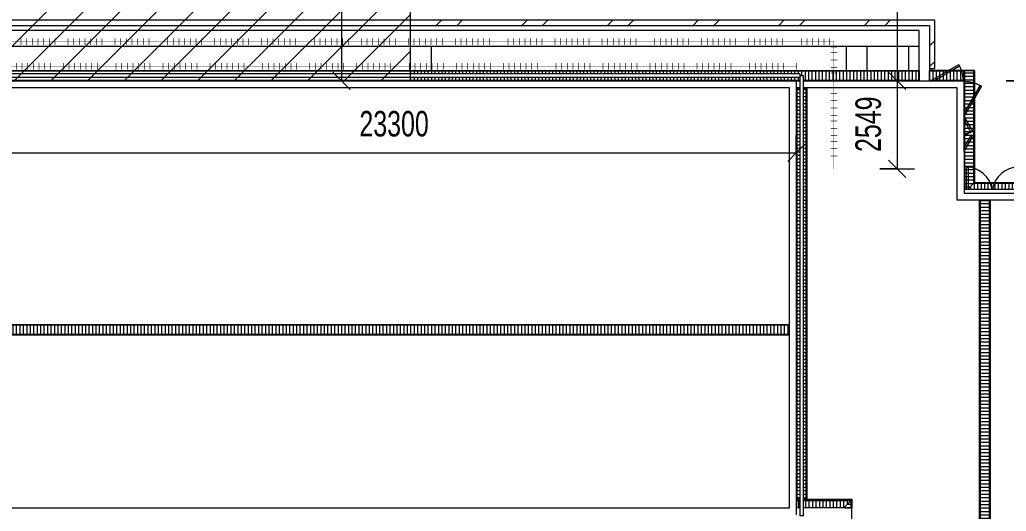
# Model space of a CAD drawing. Header units: millimetres. Extents: x 15878 to 679837, y -72324 to 391440.
# Drawn here: x 411786 to 440305, y 39707 to 53922 of the extents above; entities that cross this region are included whole.
import ezdxf

# ---------------------------------------------------------------- set-up
doc = ezdxf.new("R2010")
doc.units = ezdxf.units.MM
doc.linetypes.add('Dot 2mm', pattern=[2, 0, -2])
doc.linetypes.add('Hidden', pattern=[7.14375, 4.7625, -2.38125])
for name, color, linetype, lineweight in [('A-ANNO-DIMS', 211, 'Continuous', 5), ('A-ANNO-DIMS-500', 211, 'Continuous', 5), ('A-CLNG', 13, 'Continuous', 5), ('A-CLNG-PATT', 13, 'Continuous', 5), ('A-DETL', 90, 'Continuous', 5), ('A-DETL-GENF', 92, 'Continuous', 5), ('A-DETL-THIN', 151, 'Continuous', 5), ('A-DOOR', 31, 'Continuous', 5), ('A-FLOR', 192, 'Continuous', 5), ('A-GENM', 13, 'Continuous', 5), ('A-GLAZ-CWMG', 51, 'Continuous', 5), ('A-WALL', 113, 'Continuous', 5), ('Q-CASE', 31, 'Continuous', 5), ('Q-CASE-HDLN', 31, 'Hidden', 5), ('S-BEAM', 12, 'Continuous', 5)]:
    doc.layers.add(name, color=color, linetype=linetype, lineweight=lineweight)
doc.styles.add('Arial', font='arial.ttf', dxfattribs={"width": 0.7, "height": 737.649701})
doc.dimstyles.new('Linear_-_1_5mm_Arial', dxfattribs={"dimscale": 304.8, "dimtxt": 750, "dimasz": 1.64042, "dimexe": 1.64042, "dimexo": 0.0625, "dimgap": 0.82021, "dimtad": 1, "dimdec": 0, "dimzin": 0, "dimdsep": 46, "dimtxsty": 'Arial', "dimblk1": 'OBLIQUE', "dimblk2": 'OBLIQUE', "dimsah": 1, "dimcen": 0.09, "dimadec": 0, "dimazin": 0, "dimtfac": 1, "dimtdec": 4, "dimtix": 1, "dimtmove": 0, "dimatfit": 3, "dimfxl": 1.64042, "dimfxlon": 1, "dimtvp": 1, "dimtolj": 1, "dimtzin": 0, "dimarcsym": 2})
doc.dimstyles.new('Linear_-_1_5mm_Arial_1', dxfattribs={"dimscale": 304.8, "dimtxt": 750, "dimasz": 1.64042, "dimexe": 1.64042, "dimexo": 0.0625, "dimgap": 0.82021, "dimtad": 1, "dimdec": 0, "dimzin": 0, "dimdsep": 46, "dimtxsty": 'Arial', "dimblk1": 'OBLIQUE', "dimblk2": 'OBLIQUE', "dimsah": 1, "dimcen": 0.09, "dimadec": 0, "dimazin": 0, "dimtfac": 1, "dimtdec": 4, "dimtix": 1, "dimtmove": 0, "dimatfit": 3, "dimfxl": 1.64042, "dimfxlon": 1, "dimtvp": 1, "dimtolj": 1, "dimtzin": 0, "dimarcsym": 2})
doc.dimstyles.new('Linear_-_1_5mm_Arial_2', dxfattribs={"dimscale": 304.8, "dimtxt": 750, "dimasz": 1.64042, "dimexe": 1.64042, "dimexo": 0.0625, "dimgap": 0.82021, "dimtad": 1, "dimdec": 0, "dimzin": 0, "dimdsep": 46, "dimtxsty": 'Arial', "dimblk1": 'OBLIQUE', "dimblk2": 'OBLIQUE', "dimsah": 1, "dimcen": 0.09, "dimadec": 0, "dimazin": 0, "dimtfac": 1, "dimtdec": 4, "dimtix": 1, "dimtmove": 2, "dimatfit": 3, "dimfxl": 1.64042, "dimfxlon": 1, "dimtvp": 1, "dimtolj": 1, "dimtzin": 0, "dimarcsym": 2})
doc.dimstyles.new('Linear_-_1_5mm_Arial_4', dxfattribs={"dimscale": 304.8, "dimtxt": 750, "dimasz": 1.64042, "dimexe": 1.64042, "dimexo": 0.0625, "dimgap": 0.82021, "dimtad": 1, "dimdec": 0, "dimzin": 0, "dimdsep": 46, "dimtxsty": 'Arial', "dimblk1": 'OBLIQUE', "dimblk2": 'OBLIQUE', "dimsah": 1, "dimcen": 0.09, "dimadec": 0, "dimazin": 0, "dimtfac": 1, "dimtdec": 4, "dimtix": 1, "dimtmove": 0, "dimatfit": 3, "dimfxl": 1.64042, "dimfxlon": 1, "dimtvp": 1, "dimtolj": 1, "dimtzin": 0, "dimarcsym": 2})
pattern_1 = [(270, (347796.43, 609.6), (100, 6e-15), [])]
pattern_2 = [(90, (347811.43, 0), (-100, 6e-15), [])]

# ---------------------------------------------------------------- blocks, each defined once
blk = doc.blocks.new('DLN-Surface Channel-S1 - 300x150 _WD_-10711974-E_V_A_ Plan')
at = {"layer": 'Q-CASE'}
h = blk.add_hatch(dxfattribs=at)
h.set_pattern_fill('FP_3658', color=256, style=0, pattern_type=2)
h.set_pattern_definition(pattern_1)
h.paths.add_polyline_path([(529, -135), (11440, -135), (11440, 135), (-11440, 135), (-11440, -135), (-6515, -135)], flags=0)
for p, q in [((-11440, 150), (-11450, 150)), ((-11440, 150), (-11440, -150)), ((-11440, 140), (-11440, 150)), ((-11440, 150), (11440, 150)), ((-11440, 140), (11440, 140)), ((-11440, -135), (-11440, 135)), ((11440, 135), (-11440, 135)), ((11440, -150), (11440, 150)), ((11450, 150), (11440, 150)), ((11440, 150), (11440, 140)), ((11440, 135), (11440, -135)), ((-11450, -150), (-11440, -150)), ((-11440, -135), (11440, -135)), ((-11440, -150), (-11440, -140)), ((11440, -140), (-11440, -140)), ((-11440, -150), (11440, -150)), ((11440, -140), (11440, -150)), ((11440, -150), (11450, -150))]:
    blk.add_line(p, q, dxfattribs=at)
blk = doc.blocks.new('DLN-Surface Channel-S1 - 300x150 _WD_-10461004-E_V_A_ Plan')
at = {"layer": 'Q-CASE'}
h = blk.add_hatch(dxfattribs=at)
h.set_pattern_fill('FP_3658', color=256, style=0, pattern_type=2)
h.set_pattern_definition(pattern_1)
h.paths.add_polyline_path([(-20414, -135), (-6425, -135), (-6425, 135), (-20414, 135)], flags=0)
h.paths.add_polyline_path([(20414, -135), (20414, 135), (5725, 135), (5725, 53), (16980, 48), (16980, -45), (5725, -45), (5725, -135), (16980, -135), (16985, 4), (17078, 4), (17078, -135), (19842, -135)], flags=0)
for p, q in [((-6425, 150), (5725, 150)), ((-6425, 140), (5725, 140)), ((5725, 135), (-6425, 135)), ((5725, 150), (20414, 150)), ((5725, 140), (20414, 140)), ((20414, 135), (5725, 135)), ((20414, -150), (20414, 150)), ((20424, 150), (20414, 150)), ((20414, 150), (20414, 140)), ((20414, 135), (20414, -135)), ((20424, 150), (20424, -150)), ((-6425, -135), (5725, -135)), ((5725, -140), (-6425, -140)), ((5725, -135), (16980, -135)), ((16980, -140), (5725, -140)), ((17078, -135), (20414, -135)), ((20414, -140), (17078, -140)), ((20414, -140), (20414, -150))]:
    blk.add_line(p, q, dxfattribs=at)
blk = doc.blocks.new('DLN-Surface Channel-L1 - 275x200 _WD_-12676935-E_V_A_ Plan')
at = {"layer": 'Q-CASE'}
h = blk.add_hatch(dxfattribs=at)
h.set_pattern_fill('FP_3656', color=256, style=0, pattern_type=2)
h.set_pattern_definition([(270, (347811.43, 0), (-100, -6e-15), [])])
h.paths.add_polyline_path([(50, 50), (260, 260), (-1122, 260), (-1122, 50), (25, 50)], flags=0)
h.paths.add_polyline_path([(-1220, 50), (-1220, 260), (-1315, 260), (-1315, 50)], flags=0)
h = blk.add_hatch(dxfattribs=at)
h.set_pattern_fill('FP_3660', color=256, style=0, pattern_type=2)
h.set_pattern_definition([(0, (347796.43, -85), (0, -100), [])])
h.paths.add_polyline_path([(50, 50), (260, 50), (260, 260), (75, 75)], flags=0)
for p, q in [((-1315, 275), (-1325, 275)), ((-1315, 275), (-1315, 50)), ((-1315, 265), (-1315, 275)), ((-1315, 275), (-1220, 275)), ((-1315, 265), (-1220, 265)), ((-1220, 260), (-1315, 260)), ((-1315, 260), (-1315, 50)), ((-1122, 275), (275, 275)), ((-1122, 265), (265, 265)), ((260, 260), (-1122, 260)), ((50, 50), (260, 260)), ((260, 260), (50, 50)), ((260, 50), (260, 260)), ((265, 265), (265, 50)), ((275, 50), (275, 275))]:
    blk.add_line(p, q, dxfattribs=at)
blk = doc.blocks.new('DLN-Surface Channel-S1 - 300x200 _WD_-18251588-E_V_A_ Plan')
at = {"layer": 'Q-CASE'}
h = blk.add_hatch(dxfattribs=at)
h.set_pattern_fill('FP_3658', color=256, style=0, pattern_type=2)
h.set_pattern_definition(pattern_1)
h.paths.add_polyline_path([(5940, -45), (-5940, -45), (-5940, -135), (5940, -135)], flags=0)
h.paths.add_polyline_path([(5940, 53), (5940, 135), (-5940, 135), (-5940, 53), (5647, 53)], flags=0)
for p, q in [((-5940, 150), (-5950, 150)), ((-5940, 150), (-5940, 53)), ((-5940, 140), (-5940, 150)), ((-5940, 150), (5940, 150)), ((-5940, 140), (5940, 140)), ((-5940, 53), (-5940, 135)), ((5940, 135), (-5940, 135)), ((5940, 53), (5940, 150)), ((5950, 150), (5940, 150)), ((5940, 150), (5940, 140)), ((5940, 135), (5940, 53)), ((5950, 150), (5950, 53)), ((-5940, -45), (-5940, -150)), ((-5940, -135), (-5940, -45)), ((-5940, -135), (5940, -135)), ((-5940, -150), (-5940, -140)), ((5940, -140), (-5940, -140)), ((5940, -150), (5940, -45)), ((5940, -45), (5940, -135)), ((5940, -140), (5940, -150)), ((5950, -45), (5950, -150))]:
    blk.add_line(p, q, dxfattribs=at)
blk = doc.blocks.new('DLN-Surface Channel-S1 - 300x150 _WD_-15637421-E_V_A_ Plan')
at = {"layer": 'Q-CASE'}
h = blk.add_hatch(dxfattribs=at)
h.set_pattern_fill('FP_3658', color=256, style=0, pattern_type=2)
h.set_pattern_definition(pattern_1)
h.paths.add_polyline_path([(21565, -135), (21565, 135), (-21565, 135), (-21565, -135), (20546, -135)], flags=0)
for p, q in [((-21565, 150), (-21565, -150)), ((-21565, 140), (-21565, 150)), ((-21565, 140), (21565, 140)), ((-21565, -135), (-21565, 135)), ((21565, 135), (-21565, 135)), ((-21565, -135), (21565, -135)), ((-21565, -150), (-21565, -140)), ((21565, -140), (-21565, -140))]:
    blk.add_line(p, q, dxfattribs=at)
blk = doc.blocks.new('CISC HS Pipe Shapes - HA 98x4_8-12447837-E_V_A_ Plan')
at = {"layer": 'S-BEAM'}
for p, q in [((423, 49), (-11727, 49)), ((-11727, -49), (-11727, 49)), ((11678, 49), (423, 49)), ((11678, 49), (11678, -49)), ((-11727, -49), (423, -49)), ((423, -49), (11678, -49))]:
    blk.add_line(p, q, dxfattribs=at)
blk = doc.blocks.new('DLN-Surface Channel-L1 - 300x200 _WD_-15403782-E_V_A_ Plan')
at = {"layer": 'Q-CASE'}
h = blk.add_hatch(dxfattribs=at)
h.set_pattern_fill('FP_3654', color=256, style=0, pattern_type=2)
h.set_pattern_definition(pattern_2)
h.paths.add_polyline_path([(-27150, -15), (-28140, -15), (-28140, -285), (-27150, -285), (-27150, -147)], flags=0)
for p, q in [((-28150, -300), (-28150, -5)), ((-28140, -5), (-28140, -300)), ((-27150, -10), (-28140, -10)), ((-27150, -15), (-28140, -15)), ((-28140, -15), (-28140, -285)), ((-28140, -285), (-27150, -285)), ((-28150, -300), (-28140, -300)), ((-28140, -300), (-28140, -290)), ((-27150, -290), (-28140, -290)), ((-27150, -300), (-28140, -300))]:
    blk.add_line(p, q, dxfattribs=at)
blk = doc.blocks.new('DLN-Surface Channel-L1 - 300x200 _WD_-15571712-E_V_A_ Plan')
at = {"layer": 'Q-CASE'}
h = blk.add_hatch(dxfattribs=at)
h.set_pattern_fill('FP_3655', color=256, style=0, pattern_type=2)
h.set_pattern_definition([(0, (347796.43, 85), (0, 100), [])])
h.paths.add_polyline_path([(285, 1815), (285, 1840), (240, 1840), (240, 1815), (15, 1815), (15, -15), (190, -190), (190, 1325), (285, 1325), (285, 1339)], flags=0)
h = blk.add_hatch(dxfattribs=at)
h.set_pattern_fill('FP_3654', color=256, style=0, pattern_type=2)
h.set_pattern_definition(pattern_2)
h.paths.add_polyline_path([(190, -190), (15, -15), (-3237, -18), (-3237, -285), (190, -285)], flags=0)
for p, q in [((0, 0), (0, 1815)), ((10, -10), (10, 1815)), ((15, 1815), (15, -15)), ((240, 1850), (300, 1850)), ((285, 1840), (240, 1840)), ((300, 1840), (240, 1840)), ((285, 1325), (285, 1840)), ((300, 1840), (290, 1840)), ((290, 1840), (290, 1325)), ((-3247, -300), (-3247, 0)), ((-3237, 0), (-3247, 0)), ((-3237, 0), (-3237, -300)), ((-3237, -10), (-3237, 0)), ((-3237, 0), (0, 0)), ((10, -10), (-3237, -10)), ((15, -15), (-3237, -15)), ((-3237, -15), (-3237, -285)), ((-3237, -285), (190, -285)), ((190, -190), (15, -15)), ((15, -15), (190, -190)), ((-3247, -300), (-3237, -300)), ((-3237, -300), (-3237, -290)), ((190, -290), (-3237, -290)), ((-2955, -300), (-3237, -300))]:
    blk.add_line(p, q, dxfattribs=at)
blk = doc.blocks.new('Generic Models 8 - Generic Models 8-8882002-E_V_A_ Plan')
at = {"layer": 'A-GENM'}
for p, q in [((87839, 39807), (88039, 39807)), ((88039, 39807), (88039, 34332))]:
    blk.add_line(p, q, dxfattribs=at)
blk = doc.blocks.new('CISC HS Pipe Shapes - HA 98x4_8-12447809-E_V_A_ Plan')
at = {"layer": 'S-BEAM'}
for p, q in [((6367, 49), (-6367, 49)), ((-6367, -49), (-6367, 49)), ((6367, 49), (6367, -49)), ((-6367, -49), (6367, -49))]:
    blk.add_line(p, q, dxfattribs=at)
blk = doc.blocks.new('Walls 19 - Walls 19-14348567-E_V_A_ Plan')
at = {"layer": 'A-WALL'}
for p, q in [((75289, 52457), (75289, 53157)), ((75889, 52457), (75889, 53157)), ((87889, 52457), (87889, 53157)), ((88489, 52457), (88489, 53157)), ((89689, 52457), (89689, 53157))]:
    blk.add_line(p, q, dxfattribs=at)
blk = doc.blocks.new('Sprinkler Inlet - Sprinkler Inlet-18220011-E_V_A_ Plan')
at = {"layer": 'Q-CASE'}
for p, q in [((-468, 75), (349, 546)), ((-359, 80), (371, 502)), ((505, 80), (-475, 80)), ((505, -1970), (505, 80)), ((505, -863), (965, -67)), ((505, -963), (1008, -92)), ((505, -976), (740, -1383)), ((505, -1076), (697, -1408)), ((505, -1858), (697, -1526)), ((505, -1958), (740, -1551))]:
    blk.add_line(p, q, dxfattribs=at)
at = {"layer": 'Q-CASE-HDLN'}
for centre, radius, start, end in [((-468, 75), 943, 360, 30), ((495, -950), 1000, 59.131, 89.7135), ((506, -1028), 425, 269.1305, 303.3759), ((506, -1906), 425, 56.6241, 90.8695)]:
    blk.add_arc(centre, radius, start, end, dxfattribs=at)
blk = doc.blocks.new('DLN-Double Door__X03_ - _M15_1500 x 2450 _WH_-16954916-E_V_A_ Plan')
at = {"layer": 'A-DOOR'}
for p, q in [((-750, -185), (-750, -825)), ((-700, -825), (-700, -185)), ((700, -825), (700, -185)), ((750, -185), (750, -825)), ((-750, -825), (-700, -825)), ((750, -825), (700, -825))]:
    blk.add_line(p, q, dxfattribs=at)
for centre, start, end in [((-750, -75), 270, 351.459), ((750, -75), 188.541, 270)]:
    blk.add_arc(centre, 750, start, end, dxfattribs=at)
blk = doc.blocks.new('Rectangular Mullion - DLN_40 x 120mm _WD_-18172351-E_V_A_ Plan')
at = {"layer": 'A-GLAZ-CWMG'}
for p, q in [((91297, 48907), (91297, 49018)), ((91297, 49018), (92914, 49018)), ((92914, 49018), (92914, 48908))]:
    blk.add_line(p, q, dxfattribs=at)
blk = doc.blocks.new('DIMBLOCK70-E_V_A_ Plan')
at = {"layer": 'A-ANNO-DIMS-500'}
for p, q in [((410936, 50577), (410936, 49577)), ((410936, 50077), (410936, 50577)), ((434236, 50577), (434236, 49577)), ((434236, 50077), (434236, 50577)), ((410936, 50077), (411186, 50327)), ((434236, 50077), (434486, 50327)), ((410936, 50077), (410686, 49827)), ((410936, 50077), (434236, 50077)), ((434236, 50077), (433986, 49827))]:
    blk.add_line(p, q, dxfattribs=at)
at = {"layer": 'A-ANNO-DIMS-500', "color": 0, "insert": (421605, 51284), "char_height": 737.6, "width": 2353.85, "attachment_point": 1, "line_spacing_factor": 0.938532, "style": 'Arial'}
blk.add_mtext('23300', dxfattribs=at)
blk = doc.blocks.new('_Oblique')
at = {"color": 0, "linetype": 'ByBlock', "lineweight": -2}
blk.add_line((-0.5, -0.5), (0.5, 0.5), dxfattribs=at)
blk = doc.blocks.new('DIMBLOCK78-E_V_A_ Plan')
at = {"layer": 'A-ANNO-DIMS-500'}
for p, q in [((421084, 57157), (420834, 57407)), ((421584, 57157), (420584, 57157)), ((421084, 57157), (421084, 52157)), ((421084, 57157), (421334, 56907)), ((421084, 57157), (421584, 57157)), ((421084, 52157), (420834, 52407)), ((421584, 52157), (420584, 52157)), ((421084, 52157), (421334, 51907)), ((421084, 52157), (421584, 52157))]:
    blk.add_line(p, q, dxfattribs=at)
at = {"layer": 'A-ANNO-DIMS-500', "color": 0, "insert": (419877, 55319), "char_height": 737.6, "width": 1883.08, "attachment_point": 1, "rotation": 90, "line_spacing_factor": 0.938532, "style": 'Arial'}
blk.add_mtext('5000', dxfattribs=at)
blk = doc.blocks.new('DIMBLOCK87-E_V_A_ Plan')
at = {"layer": 'A-ANNO-DIMS-500'}
for p, q in [((440806, 62157), (440556, 62407)), ((441306, 62157), (440306, 62157)), ((440806, 62157), (440806, 52157)), ((440806, 62157), (441056, 61907)), ((440806, 62157), (441306, 62157)), ((440806, 52157), (440556, 52407)), ((440306, 52157), (441306, 52157)), ((440806, 52157), (440306, 52157)), ((440806, 52157), (441056, 51907))]:
    blk.add_line(p, q, dxfattribs=at)
at = {"layer": 'A-ANNO-DIMS-500', "color": 0, "insert": (439220, 56177), "char_height": 737.6, "width": 2353.85, "attachment_point": 1, "rotation": 90, "line_spacing_factor": 0.938532, "style": 'Arial'}
blk.add_mtext('10000', dxfattribs=at)
blk = doc.blocks.new('DIMBLOCK98-E_V_A_ Plan')
at = {"layer": 'A-ANNO-DIMS-500'}
for p, q in [((436651, 59609), (437651, 59609)), ((437151, 59609), (436651, 59609)), ((437151, 59609), (436901, 59859)), ((437151, 59609), (437151, 52157)), ((437151, 59609), (437401, 59359)), ((437151, 52157), (436901, 52407)), ((437651, 52157), (436651, 52157)), ((437151, 52157), (437401, 51907)), ((437151, 52157), (437651, 52157))]:
    blk.add_line(p, q, dxfattribs=at)
at = {"layer": 'A-ANNO-DIMS-500', "color": 0, "insert": (435944, 55099), "char_height": 737.6, "width": 1883.08, "attachment_point": 1, "rotation": 90, "line_spacing_factor": 0.938532, "style": 'Arial'}
blk.add_mtext('7451', dxfattribs=at)
blk = doc.blocks.new('DIMBLOCK99-E_V_A_ Plan')
at = {"layer": 'A-ANNO-DIMS-500'}
for p, q in [((437151, 52157), (436901, 52407)), ((437651, 52157), (436651, 52157)), ((437151, 52157), (437151, 49608)), ((437151, 52157), (437401, 51907)), ((437151, 52157), (437651, 52157)), ((437151, 49608), (436901, 49858)), ((436651, 49608), (437651, 49608)), ((437151, 49608), (436651, 49608)), ((437151, 49608), (437401, 49358))]:
    blk.add_line(p, q, dxfattribs=at)
at = {"layer": 'A-ANNO-DIMS-500', "color": 0, "insert": (435944, 50098), "char_height": 737.6, "width": 1883.08, "attachment_point": 1, "rotation": 90, "line_spacing_factor": 0.938532, "style": 'Arial'}
blk.add_mtext('2549', dxfattribs=at)

msp = doc.modelspace()

# ---------------------------------------------------------------- hatches: boundary and pattern name
at = {"layer": 'A-CLNG-PATT'}
h = msp.add_hatch(dxfattribs=at)
h.set_pattern_fill('FP_3664', color=256, style=0, pattern_type=2)
h.set_pattern_definition([(45, (347796.4, 0), (-1237.437, 1237.437), []), (45, (347796.4, 1875), (-1237.437, 1237.437), [])])
h.paths.add_polyline_path([(438085.7, 52507.5), (438235.7, 52507.5), (438235.7, 53907.5), (423085.7, 53907.5), (423085.7, 53757.5), (438085.7, 53757.5), (438085.7, 52716.3)], flags=0)
h.paths.add_polyline_path([(396635.7, 52507.5), (396635.7, 53757.5), (410935.7, 53757.5), (410935.7, 53907.5), (396485.7, 53907.5), (396485.7, 52507.5)], flags=0)
at = {"layer": 'A-DETL-GENF'}
h = msp.add_hatch(dxfattribs=at)
h.set_pattern_fill('FP_3712', color=254, style=0, pattern_type=2)
h.set_pattern_definition([(45, (347796.4, 0), (-530.33, 530.33), [])])
h.paths.add_polyline_path([(418272.1, 52157.5), (423085.7, 52157.5), (423085.7, 57157.5), (410935.7, 57157.5), (410935.7, 52157.5), (417831.8, 52157.5)], flags=0)

# ---------------------------------------------------------------- linework, layer by layer
at = {"layer": 'A-CLNG'}
for p, q in [((438235.7, 53907.5), (396485.7, 53907.5)), ((438235.7, 52507.5), (438235.7, 53907.5)), ((438085.7, 52507.5), (438235.7, 52507.5))]:
    msp.add_line(p, q, dxfattribs=at)
at = {"layer": 'A-DETL', "linetype": 'Dot 2mm', "lineweight": 100}
for p, q in [((410085.7, 53297.5), (435320.7, 53297.5)), ((435320.7, 53297.5), (435320.7, 49608.5)), ((410935.7, 52577.5), (434251, 52577.5))]:
    msp.add_line(p, q, dxfattribs=at)
at = {"layer": 'A-DETL-THIN'}
for p, q in [((423085.7, 52157.5), (423085.7, 57157.5)), ((410935.7, 52157.5), (423085.7, 52157.5))]:
    msp.add_line(p, q, dxfattribs=at)
at = {"layer": 'A-FLOR'}
for p, q in [((396935.7, 53157.5), (437785.7, 53157.5)), ((439385.7, 52457.5), (438085.7, 52457.5)), ((439385.7, 49207.7), (439385.7, 52457.5)), ((434535.7, 51957.5), (434535.7, 40057.5)), ((441200.4, 49207.7), (439385.7, 49207.7)), ((439535.7, 23740.5), (439535.7, 48707.7)), ((439835.7, 48707.7), (439835.7, 23740.5)), ((411135.7, 45107.5), (434035.7, 45107.5)), ((434035.7, 44807.5), (411135.7, 44807.5)), ((434535.7, 40057.5), (435835.7, 40057.5)), ((435835.7, 40057.5), (435835.7, 39807.5)), ((434340.9, 39807.5), (434235.7, 39807.5)), ((435635.7, 39807.5), (434438.9, 39807.5))]:
    msp.add_line(p, q, dxfattribs=at)
at = {"layer": 'A-WALL'}
for p, q in [((396635.7, 53757.5), (438085.7, 53757.5)), ((438085.7, 53757.5), (438085.7, 52157.5)), ((437785.7, 53607.5), (396935.7, 53607.5)), ((437785.7, 52157.5), (437785.7, 53607.5)), ((410935.7, 52157.5), (434235.7, 52157.5)), ((434035.7, 51957.5), (411135.7, 51957.5)), ((434035.7, 39807.5), (434035.7, 51957.5)), ((434235.7, 52157.5), (434235.7, 39607.5)), ((434235.7, 52157.5), (434340.9, 52157.5)), ((434340.9, 51957.5), (434235.7, 51957.5)), ((434438.8, 52157.5), (439085.7, 52157.5)), ((438885.7, 51957.5), (434438.8, 51957.5)), ((438885.7, 48707.7), (438885.7, 51957.5)), ((439085.7, 52157.5), (439085.7, 48907.7)), ((439085.7, 48907.7), (441835.7, 48907.7)), ((441635.7, 48707.7), (438885.7, 48707.7)), ((411485.7, 39807.5), (434035.7, 39807.5))]:
    msp.add_line(p, q, dxfattribs=at)

# ---------------------------------------------------------------- block references
at = {"layer": 'A-DOOR', "rotation": 180}
msp.add_blockref('DLN-Double Door__X03_ - _M15_1500 x 2450 _WH_-16954916-E_V_A_ Plan', (439902, 48832.7), dxfattribs=at)
at = {"layer": 'A-GENM'}
msp.add_blockref('Generic Models 8 - Generic Models 8-8882002-E_V_A_ Plan', (347796.4, 0), dxfattribs=at)
at = {"layer": 'A-GLAZ-CWMG'}
msp.add_blockref('Rectangular Mullion - DLN_40 x 120mm _WD_-18172351-E_V_A_ Plan', (347796.4, 0), dxfattribs=at)
at = {"layer": 'A-WALL'}
msp.add_blockref('Walls 19 - Walls 19-14348567-E_V_A_ Plan', (347796.4, 0), dxfattribs=at)
at = {"layer": 'Q-CASE'}
for name, p in [('Sprinkler Inlet - Sprinkler Inlet-18220011-E_V_A_ Plan', (438585.7, 52082.5)), ('DLN-Surface Channel-S1 - 300x150 _WD_-10461004-E_V_A_ Plan', (417360.7, 52307.5)), ('DLN-Surface Channel-S1 - 300x150 _WD_-10711974-E_V_A_ Plan', (422585.7, 44957.5)), ('DLN-Surface Channel-L1 - 275x200 _WD_-12676935-E_V_A_ Plan', (435560.7, 39757.5))]:
    msp.add_blockref(name, p, dxfattribs=at)
for name, p, rotation in [('DLN-Surface Channel-L1 - 300x200 _WD_-15403782-E_V_A_ Plan', (410935.7, 52157.5), 180), ('DLN-Surface Channel-L1 - 300x200 _WD_-15571712-E_V_A_ Plan', (439385.7, 49207.7), 270), ('DLN-Surface Channel-S1 - 300x200 _WD_-18251588-E_V_A_ Plan', (434385.7, 46007.5), 270.0000000000007), ('DLN-Surface Channel-S1 - 300x150 _WD_-15637421-E_V_A_ Plan', (439685.7, 27132.6), 269.9999999999994)]:
    msp.add_blockref(name, p, dxfattribs=dict(at, rotation=rotation))
at = {"layer": 'S-BEAM'}
msp.add_blockref('CISC HS Pipe Shapes - HA 98x4_8-12447837-E_V_A_ Plan', (422662.8, 52311.6), dxfattribs=at)
at = {"layer": 'S-BEAM', "rotation": 269.9999999999999}
msp.add_blockref('CISC HS Pipe Shapes - HA 98x4_8-12447809-E_V_A_ Plan', (434389.9, 45944.4), dxfattribs=at)

# ---------------------------------------------------------------- dimensions: what is measured, and where the dimension line sits
at = {"layer": 'A-ANNO-DIMS'}
for base, p1, p2, override, picture, middle in [((440806.4, 52157.5), (441306.4, 62157.5), (440306.4, 52157.5), {"dimpost": '<>', "dimfxl": 10049.875621}, 'DIMBLOCK87-E_V_A_ Plan', (439712.1, 57353.6)), ((421083.8, 52157.5), (421583.8, 57157.5), (421583.8, 52157.5), {"dimpost": '<>', "dimfxl": 5000}, 'DIMBLOCK78-E_V_A_ Plan', (420368.6, 56260.5))]:
    dim = msp.add_linear_dim(base=base, p1=p1, p2=p2, angle=90, dimstyle='Linear_-_1_5mm_Arial_2', override=override, dxfattribs=at)
    dim.commit()
    dim.dimension.update_dxf_attribs({"geometry": picture, "text_midpoint": middle, "dimtype": 160, "text_rotation": 90})
for base, p1, p2, dimstyle, override, picture, middle in [((437151.0004, 52157.4855), (436651.0004, 59608.975), (437651.0004, 52157.4855), 'Linear_-_1_5mm_Arial_4', {"dimpost": '<>', "dimfxl": 7518.290759}, 'DIMBLOCK98-E_V_A_ Plan', (436524.3764, 55883.2302)), ((437151, 49608.5), (437651, 52157.5), (436651, 49608.5), 'Linear_-_1_5mm_Arial_1', {"dimpost": '<>', "dimfxl": 2738.138236}, 'DIMBLOCK99-E_V_A_ Plan', (436524.4, 50883))]:
    dim = msp.add_linear_dim(base=base, p1=p1, p2=p2, angle=90, dimstyle=dimstyle, override=override, dxfattribs=at)
    dim.commit()
    dim.dimension.update_dxf_attribs({"geometry": picture, "text_midpoint": middle})
dim = msp.add_linear_dim(base=(434235.7, 50077.2), p1=(410935.7, 50577.2), p2=(434235.7, 50577.2), dimstyle='Linear_-_1_5mm_Arial', override={"dimpost": '<>', "dimfxl": 23299.999999}, dxfattribs=at)
dim.commit()
dim.dimension.update_dxf_attribs({"geometry": 'DIMBLOCK70-E_V_A_ Plan', "text_midpoint": (422585.7, 50704.1)})

doc.saveas('drawing.dxf')
